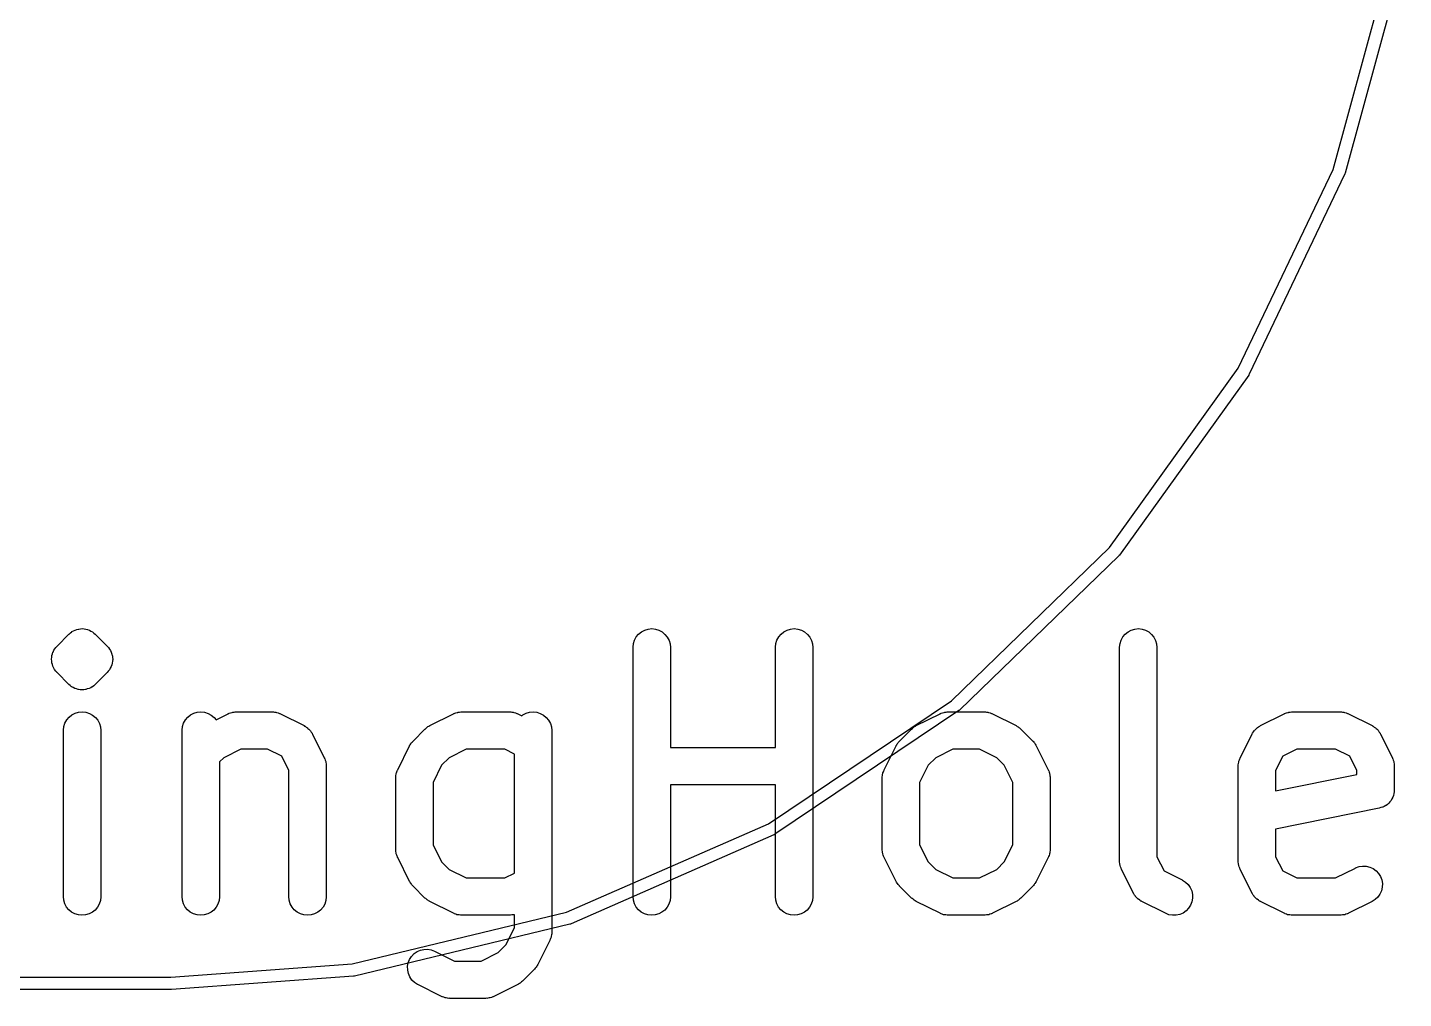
# Model space of a CAD drawing. Extents: x 39.2 to 71.6, y -130.1 to -60.
# Drawn here: x 64.42 to 69.95, y -130.06 to -126.16 of the extents above; entities that cross this region are included whole.
import ezdxf

# ---------------------------------------------------------------- set-up
doc = ezdxf.new("R2010")
doc.units = 0
doc.layers.add('BLACK', color=7, linetype='CONTINUOUS')

msp = doc.modelspace()

# ---------------------------------------------------------------- linework, layer by layer
at = {"layer": 'BLACK', "linetype": 'CONTINUOUS'}
for p, q in [((69.6629, -126.734), (69.8963, -125.881)), ((69.9451, -125.892), (69.7105, -126.749)), ((69.2821, -127.532), (69.6629, -126.734)), ((69.709, -126.754), (69.3263, -127.556)), ((69.7093, -126.753), (69.709, -126.754)), ((69.7096, -126.752), (69.7093, -126.753)), ((69.7105, -126.749), (69.7096, -126.752)), ((68.766, -128.251), (69.2821, -127.532)), ((69.324, -127.56), (68.8053, -128.282)), ((69.3244, -127.559), (69.324, -127.56)), ((69.3249, -127.558), (69.3244, -127.559)), ((69.3263, -127.556), (69.3249, -127.558)), ((68.1308, -128.866), (68.766, -128.251)), ((68.8024, -128.285), (68.164, -128.904)), ((68.8029, -128.284), (68.8024, -128.285)), ((68.8035, -128.284), (68.8029, -128.284)), ((68.8053, -128.282), (68.8035, -128.284)), ((64.5961, -128.594), (64.6016, -128.59)), ((64.6016, -128.59), (64.6017, -128.59)), ((64.6017, -128.59), (64.6018, -128.59)), ((64.6018, -128.59), (64.6019, -128.59)), ((64.6019, -128.59), (64.602, -128.589)), ((64.602, -128.589), (64.6082, -128.586)), ((64.6082, -128.586), (64.6145, -128.583)), ((64.6145, -128.583), (64.6146, -128.583)), ((64.6146, -128.583), (64.6148, -128.583)), ((64.6148, -128.583), (64.6149, -128.583)), ((64.6149, -128.583), (64.615, -128.583)), ((64.615, -128.583), (64.6218, -128.581)), ((64.6218, -128.581), (64.6285, -128.579)), ((64.6285, -128.579), (64.6287, -128.579)), ((64.6287, -128.579), (64.6288, -128.579)), ((64.6288, -128.579), (64.6289, -128.579)), ((64.6289, -128.579), (64.6291, -128.579)), ((64.6291, -128.579), (64.6361, -128.578)), ((64.6361, -128.578), (64.6431, -128.577)), ((64.6431, -128.577), (64.6433, -128.577)), ((64.6433, -128.577), (64.6434, -128.577)), ((64.6434, -128.577), (64.6435, -128.577)), ((64.6435, -128.577), (64.6436, -128.577)), ((64.6436, -128.577), (64.6506, -128.578)), ((64.6506, -128.578), (64.6577, -128.579)), ((64.6577, -128.579), (64.6578, -128.579)), ((64.6578, -128.579), (64.6579, -128.579)), ((64.6579, -128.579), (64.6581, -128.579)), ((64.6581, -128.579), (64.6582, -128.579)), ((64.6582, -128.579), (64.665, -128.581)), ((64.665, -128.581), (64.6717, -128.583)), ((64.6717, -128.583), (64.6718, -128.583)), ((64.6718, -128.583), (64.6719, -128.583)), ((64.6719, -128.583), (64.672, -128.583)), ((64.672, -128.583), (64.6722, -128.583)), ((64.6722, -128.583), (64.6784, -128.587)), ((64.6784, -128.587), (64.6846, -128.59)), ((64.6846, -128.59), (64.6847, -128.59)), ((64.6847, -128.59), (64.6848, -128.59)), ((64.6848, -128.59), (64.6849, -128.59)), ((64.6849, -128.59), (64.685, -128.59)), ((64.685, -128.59), (64.6904, -128.595)), ((66.8761, -128.599), (66.8875, -128.59)), ((66.8875, -128.59), (66.9005, -128.583)), ((66.9005, -128.583), (66.9145, -128.579)), ((66.9145, -128.579), (66.9291, -128.577)), ((66.9291, -128.577), (66.9437, -128.579)), ((66.9437, -128.579), (66.9576, -128.583)), ((66.9576, -128.583), (66.9705, -128.59)), ((66.9705, -128.59), (66.9818, -128.6)), ((67.4475, -128.599), (67.4589, -128.59)), ((67.4589, -128.59), (67.4719, -128.583)), ((67.4719, -128.583), (67.4859, -128.579)), ((67.4859, -128.579), (67.5005, -128.577)), ((67.5005, -128.577), (67.5151, -128.579)), ((67.5151, -128.579), (67.5291, -128.583)), ((67.5291, -128.583), (67.5419, -128.59)), ((67.5419, -128.59), (67.5532, -128.6)), ((68.8285, -128.599), (68.8399, -128.59)), ((68.8399, -128.59), (68.8529, -128.583)), ((68.8529, -128.583), (68.8669, -128.579)), ((68.8669, -128.579), (68.8815, -128.577)), ((68.8815, -128.577), (68.896, -128.579)), ((68.896, -128.579), (68.91, -128.583)), ((68.91, -128.583), (68.9229, -128.59)), ((68.9229, -128.59), (68.9342, -128.6)), ((64.5422, -128.647), (64.5898, -128.599)), ((64.5898, -128.599), (64.5902, -128.599)), ((64.5902, -128.599), (64.5902, -128.599)), ((64.5902, -128.599), (64.5902, -128.599)), ((64.5902, -128.599), (64.5904, -128.599)), ((64.5904, -128.599), (64.5904, -128.599)), ((64.5904, -128.599), (64.5904, -128.599)), ((64.5904, -128.599), (64.5906, -128.599)), ((64.5906, -128.599), (64.5961, -128.594)), ((64.6904, -128.595), (64.6959, -128.599)), ((64.6959, -128.599), (64.7435, -128.647)), ((66.8536, -128.651), (66.8552, -128.637)), ((66.8552, -128.637), (66.8596, -128.623)), ((66.8596, -128.623), (66.8667, -128.61)), ((66.8667, -128.61), (66.8761, -128.599)), ((66.9818, -128.6), (66.991, -128.611)), ((66.991, -128.611), (66.9979, -128.624)), ((66.9979, -128.624), (67.0021, -128.638)), ((67.0021, -128.638), (67.0036, -128.652)), ((67.425, -128.651), (67.4266, -128.637)), ((67.4266, -128.637), (67.4311, -128.623)), ((67.4311, -128.623), (67.4381, -128.61)), ((67.4381, -128.61), (67.4475, -128.599)), ((67.5532, -128.6), (67.5625, -128.611)), ((67.5625, -128.611), (67.5693, -128.624)), ((67.5693, -128.624), (67.5736, -128.638)), ((67.5736, -128.638), (67.575, -128.652)), ((68.806, -128.651), (68.8076, -128.637)), ((68.8076, -128.637), (68.812, -128.623)), ((68.812, -128.623), (68.8191, -128.61)), ((68.8191, -128.61), (68.8285, -128.599)), ((68.9342, -128.6), (68.9434, -128.611)), ((68.9434, -128.611), (68.9503, -128.624)), ((68.9503, -128.624), (68.9545, -128.638)), ((68.9545, -128.638), (68.956, -128.652)), ((64.5202, -128.699), (64.521, -128.692)), ((64.5202, -128.7), (64.5203, -128.699)), ((64.5203, -128.699), (64.5202, -128.699)), ((64.5209, -128.707), (64.5202, -128.7)), ((64.521, -128.692), (64.5217, -128.685)), ((64.5217, -128.685), (64.5218, -128.685)), ((64.5218, -128.685), (64.5239, -128.678)), ((64.5218, -128.685), (64.5218, -128.685)), ((64.5239, -128.678), (64.526, -128.671)), ((64.526, -128.671), (64.5261, -128.671)), ((64.5261, -128.671), (64.5262, -128.671)), ((64.5262, -128.671), (64.5296, -128.664)), ((64.5296, -128.664), (64.5329, -128.658)), ((64.5329, -128.658), (64.5331, -128.658)), ((64.5331, -128.658), (64.5332, -128.658)), ((64.5332, -128.658), (64.5378, -128.652)), ((64.5378, -128.652), (64.5422, -128.647)), ((64.7435, -128.647), (64.7439, -128.647)), ((64.7439, -128.647), (64.7439, -128.647)), ((64.7439, -128.647), (64.7439, -128.647)), ((64.7439, -128.647), (64.7442, -128.648)), ((64.7442, -128.648), (64.7487, -128.653)), ((64.7487, -128.653), (64.7531, -128.659)), ((64.7531, -128.659), (64.7532, -128.659)), ((64.7532, -128.659), (64.7534, -128.659)), ((64.7534, -128.659), (64.7567, -128.665)), ((64.7567, -128.665), (64.7599, -128.672)), ((64.7599, -128.672), (64.76, -128.672)), ((64.76, -128.672), (64.7601, -128.672)), ((64.7601, -128.672), (64.7621, -128.679)), ((64.7621, -128.679), (64.7641, -128.686)), ((64.7641, -128.686), (64.7641, -128.686)), ((64.7641, -128.686), (64.7642, -128.686)), ((64.7642, -128.686), (64.7648, -128.693)), ((64.7655, -128.701), (64.7647, -128.708)), ((64.7648, -128.693), (64.7655, -128.7)), ((64.7655, -128.7), (64.7654, -128.701)), ((64.7654, -128.701), (64.7655, -128.701)), ((66.8536, -128.652), (66.8536, -128.651)), ((66.8536, -129.652), (66.8536, -128.652)), ((67.0036, -128.652), (67.0036, -129.054)), ((67.425, -128.652), (67.425, -128.651)), ((67.425, -129.054), (67.425, -128.652)), ((67.575, -128.652), (67.575, -129.652)), ((68.806, -128.652), (68.806, -128.651)), ((68.806, -129.51), (68.806, -128.652)), ((68.956, -128.652), (68.956, -129.492)), ((64.5215, -128.714), (64.5209, -128.707)), ((64.5216, -128.714), (64.5215, -128.714)), ((64.5236, -128.721), (64.5216, -128.714)), ((64.5216, -128.714), (64.5216, -128.714)), ((64.5256, -128.728), (64.5236, -128.721)), ((64.5257, -128.728), (64.5256, -128.728)), ((64.5258, -128.728), (64.5257, -128.728)), ((64.5291, -128.735), (64.5258, -128.728)), ((64.5323, -128.741), (64.5291, -128.735)), ((64.5325, -128.741), (64.5323, -128.741)), ((64.5326, -128.741), (64.5325, -128.741)), ((64.5371, -128.747), (64.5326, -128.741)), ((64.5415, -128.752), (64.5371, -128.747)), ((64.5418, -128.753), (64.5415, -128.752)), ((64.5419, -128.753), (64.5418, -128.753)), ((64.5418, -128.753), (64.5418, -128.753)), ((64.5422, -128.753), (64.5419, -128.753)), ((64.5898, -128.801), (64.5422, -128.753)), ((64.7435, -128.753), (64.6959, -128.801)), ((64.748, -128.748), (64.7435, -128.753)), ((64.7525, -128.742), (64.748, -128.748)), ((64.7526, -128.742), (64.7525, -128.742)), ((64.7528, -128.742), (64.7526, -128.742)), ((64.7561, -128.736), (64.7528, -128.742)), ((64.7595, -128.729), (64.7561, -128.736)), ((64.7596, -128.729), (64.7595, -128.729)), ((64.7597, -128.729), (64.7596, -128.729)), ((64.7618, -128.722), (64.7597, -128.729)), ((64.7639, -128.715), (64.7618, -128.722)), ((64.764, -128.715), (64.7639, -128.715)), ((64.7639, -128.715), (64.7639, -128.715)), ((64.7647, -128.708), (64.764, -128.715)), ((64.5953, -128.805), (64.5898, -128.801)), ((64.6007, -128.81), (64.5953, -128.805)), ((64.6008, -128.81), (64.6007, -128.81)), ((64.6009, -128.81), (64.6008, -128.81)), ((64.601, -128.81), (64.6009, -128.81)), ((64.6011, -128.81), (64.601, -128.81)), ((64.6073, -128.813), (64.6011, -128.81)), ((64.6837, -128.811), (64.6774, -128.814)), ((64.6838, -128.81), (64.6837, -128.811)), ((64.6839, -128.81), (64.6838, -128.81)), ((64.684, -128.81), (64.6839, -128.81)), ((64.6841, -128.81), (64.684, -128.81)), ((64.6896, -128.806), (64.6841, -128.81)), ((64.6951, -128.801), (64.6896, -128.806)), ((64.6953, -128.801), (64.6951, -128.801)), ((64.6955, -128.801), (64.6953, -128.801)), ((64.6953, -128.801), (64.6953, -128.801)), ((64.6953, -128.801), (64.6953, -128.801)), ((64.6959, -128.801), (64.6955, -128.801)), ((64.6955, -128.801), (64.6955, -128.801)), ((64.6955, -128.801), (64.6955, -128.801)), ((64.6136, -128.817), (64.6073, -128.813)), ((64.6137, -128.817), (64.6136, -128.817)), ((64.6138, -128.817), (64.6137, -128.817)), ((64.6139, -128.817), (64.6138, -128.817)), ((64.614, -128.817), (64.6139, -128.817)), ((64.6207, -128.819), (64.614, -128.817)), ((64.6275, -128.821), (64.6207, -128.819)), ((64.6277, -128.821), (64.6275, -128.821)), ((64.6278, -128.821), (64.6277, -128.821)), ((64.6279, -128.821), (64.6278, -128.821)), ((64.628, -128.821), (64.6279, -128.821)), ((64.6351, -128.822), (64.628, -128.821)), ((64.6421, -128.823), (64.6351, -128.822)), ((64.6422, -128.823), (64.6421, -128.823)), ((64.6423, -128.823), (64.6422, -128.823)), ((64.6425, -128.823), (64.6423, -128.823)), ((64.6426, -128.823), (64.6425, -128.823)), ((64.6496, -128.822), (64.6426, -128.823)), ((64.6567, -128.821), (64.6496, -128.822)), ((64.6568, -128.821), (64.6567, -128.821)), ((64.6569, -128.821), (64.6568, -128.821)), ((64.657, -128.821), (64.6569, -128.821)), ((64.6572, -128.821), (64.657, -128.821)), ((64.6638, -128.819), (64.6572, -128.821)), ((64.6707, -128.817), (64.6638, -128.819)), ((64.6708, -128.817), (64.6707, -128.817)), ((64.671, -128.817), (64.6708, -128.817)), ((64.6711, -128.817), (64.671, -128.817)), ((64.6712, -128.817), (64.6711, -128.817)), ((64.6774, -128.814), (64.6712, -128.817)), ((67.3967, -129.36), (68.1308, -128.866)), ((64.6018, -128.923), (64.6148, -128.916)), ((64.6148, -128.916), (64.6288, -128.912)), ((64.6288, -128.912), (64.6434, -128.911)), ((64.6434, -128.911), (64.6579, -128.912)), ((64.6579, -128.912), (64.6719, -128.917)), ((64.6719, -128.917), (64.6848, -128.924)), ((65.078, -128.923), (65.091, -128.916)), ((65.091, -128.916), (65.105, -128.912)), ((65.105, -128.912), (65.1196, -128.911)), ((65.1196, -128.911), (65.1341, -128.912)), ((65.1341, -128.912), (65.1481, -128.917)), ((65.1481, -128.917), (65.161, -128.924)), ((65.1803, -128.943), (65.2284, -128.919)), ((65.2284, -128.919), (65.2293, -128.918)), ((65.2293, -128.918), (65.2314, -128.917)), ((65.2314, -128.917), (65.2333, -128.916)), ((65.2333, -128.916), (65.2382, -128.915)), ((65.2382, -128.915), (65.243, -128.913)), ((65.243, -128.913), (65.2452, -128.913)), ((65.2452, -128.913), (65.2473, -128.912)), ((65.2473, -128.912), (65.2524, -128.912)), ((65.2524, -128.912), (65.2575, -128.911)), ((65.2575, -128.911), (65.2597, -128.911)), ((65.2597, -128.911), (65.2619, -128.911)), ((65.2619, -128.911), (65.4048, -128.911)), ((65.4048, -128.911), (65.4058, -128.911)), ((65.4058, -128.911), (65.408, -128.911)), ((65.408, -128.911), (65.4102, -128.911)), ((65.4102, -128.911), (65.4153, -128.912)), ((65.4153, -128.912), (65.4204, -128.912)), ((65.4204, -128.912), (65.4225, -128.913)), ((65.4225, -128.913), (65.4246, -128.913)), ((65.4246, -128.913), (65.4294, -128.915)), ((65.4294, -128.915), (65.4343, -128.917)), ((65.4343, -128.917), (65.4362, -128.918)), ((65.4362, -128.918), (65.4383, -128.919)), ((65.4383, -128.919), (65.5335, -128.966)), ((66.0379, -128.966), (66.1331, -128.919)), ((66.1331, -128.919), (66.1341, -128.918)), ((66.1341, -128.918), (66.1361, -128.917)), ((66.1361, -128.917), (66.1381, -128.916)), ((66.1381, -128.916), (66.143, -128.915)), ((66.143, -128.915), (66.1478, -128.913)), ((66.1478, -128.913), (66.15, -128.913)), ((66.15, -128.913), (66.1521, -128.912)), ((66.1521, -128.912), (66.1572, -128.912)), ((66.1572, -128.912), (66.1623, -128.911)), ((66.1623, -128.911), (66.1645, -128.911)), ((66.1645, -128.911), (66.1667, -128.911)), ((66.1667, -128.911), (66.3571, -128.911)), ((66.3571, -128.911), (66.3582, -128.911)), ((66.3582, -128.911), (66.3604, -128.911)), ((66.3604, -128.911), (66.3626, -128.911)), ((66.3626, -128.911), (66.3676, -128.912)), ((66.3676, -128.912), (66.3727, -128.912)), ((66.3727, -128.912), (66.3748, -128.913)), ((66.3748, -128.913), (66.377, -128.913)), ((66.377, -128.913), (66.3818, -128.915)), ((66.3818, -128.915), (66.3867, -128.917)), ((66.3867, -128.917), (66.3886, -128.918)), ((66.3886, -128.918), (66.3907, -128.919)), ((66.3907, -128.919), (66.4067, -128.927)), ((66.4113, -128.923), (66.4243, -128.916)), ((66.4243, -128.916), (66.4383, -128.912)), ((66.4383, -128.912), (66.4529, -128.911)), ((66.4529, -128.911), (66.4675, -128.912)), ((66.4675, -128.912), (66.4814, -128.917)), ((66.4814, -128.917), (66.4943, -128.924)), ((68.1605, -128.906), (67.4227, -129.402)), ((67.9903, -128.966), (68.0855, -128.919)), ((68.0855, -128.919), (68.0864, -128.918)), ((68.0864, -128.918), (68.0885, -128.917)), ((68.0885, -128.917), (68.0905, -128.916)), ((68.0905, -128.916), (68.0954, -128.915)), ((68.0954, -128.915), (68.1002, -128.913)), ((68.1002, -128.913), (68.1024, -128.913)), ((68.1024, -128.913), (68.1045, -128.912)), ((68.1045, -128.912), (68.1096, -128.912)), ((68.1096, -128.912), (68.1146, -128.911)), ((68.1146, -128.911), (68.1169, -128.911)), ((68.1169, -128.911), (68.119, -128.911)), ((68.119, -128.911), (68.2619, -128.911)), ((68.1612, -128.906), (68.1605, -128.906)), ((68.1618, -128.906), (68.1612, -128.906)), ((68.164, -128.904), (68.1618, -128.906)), ((68.2619, -128.911), (68.263, -128.911)), ((68.263, -128.911), (68.2651, -128.911)), ((68.2651, -128.911), (68.2674, -128.911)), ((68.2674, -128.911), (68.2724, -128.912)), ((68.2724, -128.912), (68.2775, -128.912)), ((68.2775, -128.912), (68.2796, -128.913)), ((68.2796, -128.913), (68.2818, -128.913)), ((68.2818, -128.913), (68.2866, -128.915)), ((68.2866, -128.915), (68.2914, -128.917)), ((68.2914, -128.917), (68.2934, -128.918)), ((68.2934, -128.918), (68.2954, -128.919)), ((68.2954, -128.919), (68.3907, -128.966)), ((69.3712, -128.966), (69.4665, -128.919)), ((69.4665, -128.919), (69.4674, -128.918)), ((69.4674, -128.918), (69.4695, -128.917)), ((69.4695, -128.917), (69.4714, -128.916)), ((69.4714, -128.916), (69.4763, -128.915)), ((69.4763, -128.915), (69.4811, -128.913)), ((69.4811, -128.913), (69.4833, -128.913)), ((69.4833, -128.913), (69.4854, -128.912)), ((69.4854, -128.912), (69.4905, -128.912)), ((69.4905, -128.912), (69.4956, -128.911)), ((69.4956, -128.911), (69.4978, -128.911)), ((69.4978, -128.911), (69.5, -128.911)), ((69.5, -128.911), (69.6905, -128.911)), ((69.6905, -128.911), (69.6915, -128.911)), ((69.6915, -128.911), (69.6937, -128.911)), ((69.6937, -128.911), (69.6959, -128.911)), ((69.6959, -128.911), (69.701, -128.912)), ((69.701, -128.912), (69.7061, -128.912)), ((69.7061, -128.912), (69.7082, -128.913)), ((69.7082, -128.913), (69.7103, -128.913)), ((69.7103, -128.913), (69.7151, -128.915)), ((69.7151, -128.915), (69.72, -128.917)), ((69.72, -128.917), (69.722, -128.918)), ((69.722, -128.918), (69.724, -128.919)), ((69.724, -128.919), (69.8193, -128.966)), ((64.5679, -128.985), (64.5695, -128.97)), ((64.5695, -128.97), (64.5739, -128.956)), ((64.5739, -128.956), (64.581, -128.943)), ((64.581, -128.943), (64.5904, -128.932)), ((64.5904, -128.932), (64.6018, -128.923)), ((64.6848, -128.924), (64.6961, -128.933)), ((64.6961, -128.933), (64.7053, -128.944)), ((64.7053, -128.944), (64.7122, -128.957)), ((64.7122, -128.957), (64.7164, -128.971)), ((64.7164, -128.971), (64.7179, -128.986)), ((65.0441, -128.985), (65.0457, -128.97)), ((65.0457, -128.97), (65.0501, -128.956)), ((65.0501, -128.956), (65.0572, -128.943)), ((65.0572, -128.943), (65.0666, -128.932)), ((65.0666, -128.932), (65.078, -128.923)), ((65.161, -128.924), (65.1723, -128.933)), ((65.1723, -128.933), (65.1803, -128.943)), ((65.5335, -128.966), (65.5345, -128.967)), ((65.5345, -128.967), (65.5358, -128.968)), ((65.5358, -128.968), (65.5373, -128.968)), ((65.5373, -128.968), (65.542, -128.972)), ((65.542, -128.972), (65.5468, -128.975)), ((65.5468, -128.975), (65.5479, -128.976)), ((65.5479, -128.976), (65.5492, -128.977)), ((65.5492, -128.977), (65.5532, -128.981)), ((66.0191, -128.98), (66.0224, -128.977)), ((66.0224, -128.977), (66.0255, -128.974)), ((66.0255, -128.974), (66.0281, -128.972)), ((66.0281, -128.972), (66.0306, -128.97)), ((66.0306, -128.97), (66.0343, -128.968)), ((66.0343, -128.968), (66.0379, -128.966)), ((66.4067, -128.927), (66.4113, -128.923)), ((66.4943, -128.924), (66.5056, -128.933)), ((66.5056, -128.933), (66.5148, -128.944)), ((66.5148, -128.944), (66.5217, -128.957)), ((66.5217, -128.957), (66.526, -128.971)), ((66.526, -128.971), (66.5274, -128.986)), ((67.9715, -128.98), (67.9748, -128.977)), ((67.9748, -128.977), (67.9779, -128.974)), ((67.9779, -128.974), (67.9805, -128.972)), ((67.9805, -128.972), (67.983, -128.97)), ((67.983, -128.97), (67.9867, -128.968)), ((67.9867, -128.968), (67.9903, -128.966)), ((68.3907, -128.966), (68.3916, -128.967)), ((68.3916, -128.967), (68.3952, -128.969)), ((68.3952, -128.969), (68.3989, -128.971)), ((68.3989, -128.971), (68.4013, -128.973)), ((68.4013, -128.973), (68.4039, -128.975)), ((68.4039, -128.975), (68.4069, -128.978)), ((69.3523, -128.98), (69.3563, -128.976)), ((69.3563, -128.976), (69.3576, -128.975)), ((69.3576, -128.975), (69.3588, -128.974)), ((69.3588, -128.974), (69.3637, -128.971)), ((69.3637, -128.971), (69.3684, -128.968)), ((69.3684, -128.968), (69.3699, -128.967)), ((69.3699, -128.967), (69.3712, -128.966)), ((69.8193, -128.966), (69.8202, -128.967)), ((69.8202, -128.967), (69.8216, -128.968)), ((69.8216, -128.968), (69.823, -128.968)), ((69.823, -128.968), (69.8277, -128.972)), ((69.8277, -128.972), (69.8325, -128.975)), ((69.8325, -128.975), (69.8336, -128.976)), ((69.8336, -128.976), (69.835, -128.977)), ((69.835, -128.977), (69.8389, -128.981)), ((64.5679, -128.986), (64.5679, -128.985)), ((64.5679, -129.652), (64.5679, -128.986)), ((64.7179, -128.986), (64.7179, -129.652)), ((65.044, -128.986), (65.0441, -128.985)), ((65.044, -129.652), (65.044, -128.986)), ((65.5532, -128.981), (65.5573, -128.985)), ((65.5573, -128.985), (65.5582, -128.986)), ((65.5582, -128.986), (65.5593, -128.987)), ((65.5593, -128.987), (65.5623, -128.992)), ((65.5623, -128.992), (65.5656, -128.997)), ((65.5656, -128.997), (65.5662, -128.998)), ((65.5662, -128.998), (65.5671, -129)), ((65.5671, -129), (65.6147, -129.095)), ((65.9652, -129.034), (65.9681, -129.031)), ((65.9681, -129.031), (65.9708, -129.028)), ((65.9708, -129.028), (66.0184, -128.98)), ((66.0184, -128.98), (66.0191, -128.98)), ((66.5274, -128.986), (66.5274, -129.795)), ((67.9175, -129.034), (67.9205, -129.031)), ((67.9205, -129.031), (67.9232, -129.028)), ((67.9232, -129.028), (67.9708, -128.98)), ((67.9708, -128.98), (67.9715, -128.98)), ((68.4069, -128.978), (68.4102, -128.98)), ((68.4102, -128.98), (68.4578, -129.028)), ((68.4578, -129.028), (68.4585, -129.029)), ((68.4585, -129.029), (68.4612, -129.032)), ((68.4612, -129.032), (68.4641, -129.035)), ((69.2901, -129.095), (69.3377, -129)), ((69.3377, -129), (69.3382, -128.999)), ((69.3382, -128.999), (69.339, -128.997)), ((69.339, -128.997), (69.3397, -128.996)), ((69.3397, -128.996), (69.343, -128.991)), ((69.343, -128.991), (69.3461, -128.987)), ((69.3461, -128.987), (69.3472, -128.985)), ((69.3472, -128.985), (69.3482, -128.984)), ((69.3482, -128.984), (69.3523, -128.98)), ((69.8389, -128.981), (69.843, -128.985)), ((69.843, -128.985), (69.8439, -128.986)), ((69.8439, -128.986), (69.845, -128.987)), ((69.845, -128.987), (69.848, -128.992)), ((69.848, -128.992), (69.8513, -128.997)), ((69.8513, -128.997), (69.8519, -128.998)), ((69.8519, -128.998), (69.8528, -129)), ((69.8528, -129), (69.9004, -129.095)), ((65.2796, -129.061), (65.2111, -129.095)), ((65.3871, -129.061), (65.2796, -129.061)), ((65.4441, -129.089), (65.3871, -129.061)), ((65.9091, -129.143), (65.9567, -129.047)), ((65.9567, -129.047), (65.9572, -129.046)), ((65.9572, -129.046), (65.9595, -129.043)), ((65.9595, -129.043), (65.9615, -129.039)), ((65.9615, -129.039), (65.9635, -129.037)), ((65.9635, -129.037), (65.9652, -129.034)), ((66.1844, -129.061), (66.1159, -129.095)), ((66.3394, -129.061), (66.1844, -129.061)), ((66.3774, -129.08), (66.3394, -129.061)), ((66.3774, -129.558), (66.3774, -129.08)), ((67.0036, -129.054), (67.425, -129.054)), ((67.8615, -129.143), (67.9091, -129.047)), ((67.9091, -129.047), (67.9096, -129.046)), ((67.9096, -129.046), (67.9119, -129.043)), ((67.9119, -129.043), (67.9139, -129.039)), ((67.9139, -129.039), (67.9158, -129.037)), ((67.9158, -129.037), (67.9175, -129.034)), ((68.1368, -129.061), (68.0682, -129.095)), ((68.2442, -129.061), (68.1368, -129.061)), ((68.3127, -129.095), (68.2442, -129.061)), ((68.4641, -129.035), (68.4657, -129.038)), ((68.4657, -129.038), (68.4677, -129.04)), ((68.4677, -129.04), (68.4696, -129.044)), ((68.4696, -129.044), (68.4718, -129.047)), ((68.4718, -129.047), (68.5195, -129.143)), ((69.5177, -129.061), (69.4607, -129.089)), ((69.6728, -129.061), (69.5177, -129.061)), ((69.7298, -129.089), (69.6728, -129.061)), ((65.2111, -129.095), (65.194, -129.112)), ((65.194, -129.112), (65.194, -129.652)), ((65.4726, -129.146), (65.4441, -129.089)), ((65.6147, -129.095), (65.6152, -129.096)), ((65.6152, -129.096), (65.6159, -129.098)), ((65.6159, -129.098), (65.617, -129.1)), ((65.617, -129.1), (65.6184, -129.105)), ((65.6184, -129.105), (65.6202, -129.11)), ((65.6202, -129.11), (65.6206, -129.112)), ((65.6206, -129.112), (65.6212, -129.114)), ((65.6212, -129.114), (65.6217, -129.119)), ((65.6217, -129.119), (65.6225, -129.124)), ((65.6225, -129.124), (65.6224, -129.126)), ((65.6224, -129.126), (65.6226, -129.129)), ((65.6226, -129.129), (65.6226, -129.652)), ((65.9083, -129.145), (65.9091, -129.143)), ((66.0854, -129.125), (66.0512, -129.194)), ((66.1159, -129.095), (66.0854, -129.125)), ((67.8607, -129.145), (67.8615, -129.143)), ((68.0378, -129.125), (68.0036, -129.194)), ((68.0682, -129.095), (68.0378, -129.125)), ((68.3431, -129.125), (68.3127, -129.095)), ((68.3774, -129.194), (68.3431, -129.125)), ((68.5195, -129.143), (68.5199, -129.144)), ((69.2821, -129.128), (69.2824, -129.125)), ((69.2821, -129.129), (69.2821, -129.128)), ((69.2821, -129.51), (69.2821, -129.129)), ((69.2823, -129.123), (69.2832, -129.118)), ((69.2824, -129.125), (69.2823, -129.123)), ((69.2832, -129.118), (69.2838, -129.113)), ((69.2838, -129.113), (69.2844, -129.111)), ((69.2844, -129.111), (69.2848, -129.109)), ((69.2848, -129.109), (69.2867, -129.104)), ((69.2867, -129.104), (69.2882, -129.099)), ((69.2882, -129.099), (69.2893, -129.097)), ((69.2893, -129.097), (69.2901, -129.095)), ((69.4607, -129.089), (69.4321, -129.146)), ((69.7583, -129.146), (69.7298, -129.089)), ((69.9004, -129.095), (69.9009, -129.096)), ((69.9009, -129.096), (69.9016, -129.098)), ((69.9016, -129.098), (69.9027, -129.1)), ((69.9027, -129.1), (69.9042, -129.105)), ((69.9042, -129.105), (69.9059, -129.11)), ((69.9059, -129.11), (69.9063, -129.112)), ((69.9063, -129.112), (69.9069, -129.114)), ((69.9069, -129.114), (69.9074, -129.119)), ((69.9074, -129.119), (69.9082, -129.124)), ((69.9082, -129.124), (69.9081, -129.126)), ((69.9081, -129.126), (69.9083, -129.129)), ((69.9083, -129.129), (69.9083, -129.224)), ((65.4726, -129.652), (65.4726, -129.146)), ((65.9012, -129.175), (65.9014, -129.173)), ((65.9012, -129.176), (65.9012, -129.175)), ((65.9012, -129.462), (65.9012, -129.176)), ((65.9014, -129.171), (65.9023, -129.166)), ((65.9014, -129.173), (65.9014, -129.171)), ((65.9023, -129.166), (65.9028, -129.161)), ((65.9028, -129.161), (65.9035, -129.158)), ((65.9035, -129.158), (65.9039, -129.156)), ((65.9039, -129.156), (65.9057, -129.152)), ((65.9057, -129.152), (65.9073, -129.147)), ((65.9073, -129.147), (65.9083, -129.145)), ((66.0512, -129.194), (66.0512, -129.444)), ((67.8536, -129.175), (67.8538, -129.173)), ((67.8536, -129.176), (67.8536, -129.175)), ((67.8536, -129.462), (67.8536, -129.176)), ((67.8538, -129.171), (67.8546, -129.166)), ((67.8538, -129.173), (67.8538, -129.171)), ((67.8546, -129.166), (67.8552, -129.161)), ((67.8552, -129.161), (67.8559, -129.158)), ((67.8559, -129.158), (67.8563, -129.156)), ((67.8563, -129.156), (67.8581, -129.152)), ((67.8581, -129.152), (67.8596, -129.147)), ((67.8596, -129.147), (67.8607, -129.145)), ((68.0036, -129.194), (68.0036, -129.444)), ((68.3774, -129.444), (68.3774, -129.194)), ((68.5199, -129.144), (68.5207, -129.146)), ((68.5207, -129.146), (68.5217, -129.148)), ((68.5217, -129.148), (68.5232, -129.153)), ((68.5232, -129.153), (68.525, -129.157)), ((68.525, -129.157), (68.5253, -129.16)), ((68.5253, -129.16), (68.526, -129.162)), ((68.526, -129.162), (68.5265, -129.167)), ((68.5265, -129.167), (68.5273, -129.172)), ((68.5273, -129.172), (68.5272, -129.174)), ((68.5272, -129.174), (68.5274, -129.176)), ((68.5274, -129.176), (68.5274, -129.462)), ((69.4321, -129.146), (69.4321, -129.228)), ((69.4321, -129.228), (69.7583, -129.162)), ((69.7583, -129.162), (69.7583, -129.146)), ((67.425, -129.204), (67.0036, -129.204)), ((67.0036, -129.204), (67.0036, -129.652)), ((67.425, -129.652), (67.425, -129.204)), ((69.9023, -129.253), (69.8989, -129.26)), ((69.9024, -129.253), (69.9023, -129.253)), ((69.9025, -129.253), (69.9024, -129.253)), ((69.9046, -129.246), (69.9025, -129.253)), ((69.9067, -129.239), (69.9046, -129.246)), ((69.9068, -129.239), (69.9067, -129.239)), ((69.9067, -129.239), (69.9067, -129.239)), ((69.9075, -129.232), (69.9068, -129.239)), ((69.9083, -129.225), (69.9075, -129.232)), ((69.9083, -129.224), (69.9083, -129.224)), ((69.9083, -129.224), (69.9083, -129.224)), ((69.9083, -129.224), (69.9083, -129.224)), ((69.9083, -129.224), (69.9083, -129.225)), ((69.848, -129.297), (69.4321, -129.381)), ((69.8547, -129.295), (69.848, -129.297)), ((69.8614, -129.293), (69.8547, -129.295)), ((69.8617, -129.293), (69.8614, -129.293)), ((69.862, -129.293), (69.8617, -129.293)), ((69.8682, -129.29), (69.862, -129.293)), ((69.8744, -129.287), (69.8682, -129.29)), ((69.8747, -129.286), (69.8744, -129.287)), ((69.875, -129.286), (69.8747, -129.286)), ((69.8804, -129.282), (69.875, -129.286)), ((69.8858, -129.277), (69.8804, -129.282)), ((69.886, -129.277), (69.8858, -129.277)), ((69.8863, -129.277), (69.886, -129.277)), ((69.8907, -129.272), (69.8863, -129.277)), ((69.8952, -129.266), (69.8907, -129.272)), ((69.8954, -129.266), (69.8952, -129.266)), ((69.8956, -129.266), (69.8954, -129.266)), ((69.8989, -129.26), (69.8956, -129.266)), ((66.5868, -129.715), (67.3967, -129.36)), ((67.4188, -129.404), (66.6048, -129.762)), ((67.4195, -129.404), (67.4188, -129.404)), ((67.4202, -129.404), (67.4195, -129.404)), ((67.4227, -129.402), (67.4202, -129.404)), ((67.4227, -129.402), (67.4227, -129.402)), ((67.4227, -129.402), (67.4227, -129.402)), ((69.4321, -129.381), (69.4321, -129.492)), ((65.9014, -129.464), (65.9012, -129.462)), ((65.9013, -129.466), (65.9014, -129.464)), ((65.9021, -129.471), (65.9013, -129.466)), ((65.9026, -129.476), (65.9021, -129.471)), ((66.0512, -129.444), (66.0854, -129.513)), ((67.8538, -129.464), (67.8536, -129.462)), ((67.8537, -129.466), (67.8538, -129.464)), ((67.8545, -129.471), (67.8537, -129.466)), ((67.855, -129.476), (67.8545, -129.471)), ((68.0036, -129.444), (68.0378, -129.513)), ((68.3431, -129.513), (68.3774, -129.444)), ((68.5263, -129.472), (68.5257, -129.477)), ((68.5272, -129.467), (68.5263, -129.472)), ((68.5274, -129.463), (68.5271, -129.465)), ((68.5271, -129.465), (68.5272, -129.467)), ((68.5274, -129.462), (68.5274, -129.463)), ((65.9033, -129.479), (65.9026, -129.476)), ((65.9036, -129.481), (65.9033, -129.479)), ((65.9054, -129.486), (65.9036, -129.481)), ((65.9068, -129.49), (65.9054, -129.486)), ((65.9079, -129.492), (65.9068, -129.49)), ((65.9086, -129.495), (65.9079, -129.492)), ((65.9091, -129.495), (65.9086, -129.495)), ((65.9567, -129.591), (65.9091, -129.495)), ((66.0854, -129.513), (66.1159, -129.543)), ((67.8556, -129.479), (67.855, -129.476)), ((67.856, -129.481), (67.8556, -129.479)), ((67.8577, -129.486), (67.856, -129.481)), ((67.8592, -129.49), (67.8577, -129.486)), ((67.8603, -129.492), (67.8592, -129.49)), ((67.861, -129.495), (67.8603, -129.492)), ((67.8615, -129.495), (67.861, -129.495)), ((67.9091, -129.591), (67.8615, -129.495)), ((68.0378, -129.513), (68.0682, -129.543)), ((68.3127, -129.543), (68.3431, -129.513)), ((68.5195, -129.495), (68.4718, -129.591)), ((68.5203, -129.493), (68.5195, -129.495)), ((68.5213, -129.491), (68.5203, -129.493)), ((68.5229, -129.487), (68.5213, -129.491)), ((68.5247, -129.482), (68.5229, -129.487)), ((68.5251, -129.48), (68.5247, -129.482)), ((68.5257, -129.477), (68.5251, -129.48)), ((68.8062, -129.512), (68.806, -129.51)), ((68.8061, -129.514), (68.8062, -129.512)), ((68.8069, -129.519), (68.8061, -129.514)), ((68.8074, -129.524), (68.8069, -129.519)), ((68.808, -129.526), (68.8074, -129.524)), ((68.8084, -129.528), (68.808, -129.526)), ((68.8101, -129.533), (68.8084, -129.528)), ((68.956, -129.492), (68.9845, -129.549)), ((69.2824, -129.512), (69.2821, -129.51)), ((69.2823, -129.514), (69.2824, -129.512)), ((69.2831, -129.519), (69.2823, -129.514)), ((69.2836, -129.524), (69.2831, -129.519)), ((69.2842, -129.526), (69.2836, -129.524)), ((69.2846, -129.528), (69.2842, -129.526)), ((69.2863, -129.533), (69.2846, -129.528)), ((69.4321, -129.492), (69.4607, -129.549)), ((66.1159, -129.543), (66.1844, -129.577)), ((66.1844, -129.577), (66.3394, -129.577)), ((66.3394, -129.577), (66.3774, -129.558)), ((68.0682, -129.543), (68.1368, -129.577)), ((68.1368, -129.577), (68.2442, -129.577)), ((68.2442, -129.577), (68.3127, -129.543)), ((68.8116, -129.538), (68.8101, -129.533)), ((68.8126, -129.54), (68.8116, -129.538)), ((68.8134, -129.542), (68.8126, -129.54)), ((68.8139, -129.543), (68.8134, -129.542)), ((68.8615, -129.638), (68.8139, -129.543)), ((68.9845, -129.549), (69.0573, -129.585)), ((69.2878, -129.538), (69.2863, -129.533)), ((69.2888, -129.54), (69.2878, -129.538)), ((69.2896, -129.542), (69.2888, -129.54)), ((69.2901, -129.543), (69.2896, -129.542)), ((69.3377, -129.638), (69.2901, -129.543)), ((69.4607, -129.549), (69.5177, -129.577)), ((69.5177, -129.577), (69.6728, -129.577)), ((69.6728, -129.577), (69.7522, -129.538)), ((69.7522, -129.538), (69.7531, -129.537)), ((69.7531, -129.537), (69.7669, -129.532)), ((69.7669, -129.532), (69.7813, -129.53)), ((69.7813, -129.53), (69.7959, -129.53)), ((69.7959, -129.53), (69.8102, -129.534)), ((69.8102, -129.534), (69.8235, -129.54)), ((69.8235, -129.54), (69.8353, -129.549)), ((69.8353, -129.549), (69.8453, -129.559)), ((69.8453, -129.559), (69.853, -129.572)), ((69.853, -129.572), (69.8582, -129.585)), ((65.959, -129.594), (65.9567, -129.591)), ((65.9609, -129.598), (65.959, -129.594)), ((65.9629, -129.6), (65.9609, -129.598)), ((65.9645, -129.603), (65.9629, -129.6)), ((65.9674, -129.606), (65.9645, -129.603)), ((65.97, -129.609), (65.9674, -129.606)), ((65.9708, -129.61), (65.97, -129.609)), ((66.0184, -129.658), (65.9708, -129.61)), ((67.9114, -129.594), (67.9091, -129.591)), ((67.9133, -129.598), (67.9114, -129.594)), ((67.9152, -129.6), (67.9133, -129.598)), ((67.9169, -129.603), (67.9152, -129.6)), ((67.9198, -129.606), (67.9169, -129.603)), ((67.9224, -129.609), (67.9198, -129.606)), ((67.9232, -129.61), (67.9224, -129.609)), ((67.9708, -129.658), (67.9232, -129.61)), ((68.4578, -129.61), (68.4102, -129.658)), ((68.4605, -129.607), (68.4578, -129.61)), ((68.4634, -129.604), (68.4605, -129.607)), ((68.4651, -129.601), (68.4634, -129.604)), ((68.4671, -129.599), (68.4651, -129.601)), ((68.4691, -129.595), (68.4671, -129.599)), ((68.4714, -129.592), (68.4691, -129.595)), ((68.4718, -129.591), (68.4714, -129.592)), ((68.8623, -129.64), (68.8615, -129.638)), ((68.863, -129.641), (68.8623, -129.64)), ((69.0573, -129.585), (69.0583, -129.586)), ((69.0583, -129.586), (69.0706, -129.594)), ((69.0706, -129.594), (69.0811, -129.604)), ((69.0811, -129.604), (69.0894, -129.616)), ((69.0894, -129.616), (69.0952, -129.629)), ((69.0952, -129.629), (69.0983, -129.644)), ((69.3385, -129.64), (69.3377, -129.638)), ((69.3392, -129.641), (69.3385, -129.64)), ((69.8568, -129.629), (69.8508, -129.642)), ((69.8601, -129.614), (69.8568, -129.629)), ((69.8582, -129.585), (69.8606, -129.6)), ((69.8606, -129.6), (69.8601, -129.614)), ((64.5693, -129.667), (64.5679, -129.652)), ((64.5735, -129.681), (64.5693, -129.667)), ((64.5804, -129.694), (64.5735, -129.681)), ((64.5896, -129.705), (64.5804, -129.694)), ((64.7047, -129.695), (64.6953, -129.706)), ((64.7118, -129.682), (64.7047, -129.695)), ((64.7162, -129.668), (64.7118, -129.682)), ((64.7178, -129.653), (64.7162, -129.668)), ((64.7179, -129.652), (64.7178, -129.653)), ((65.0455, -129.667), (65.044, -129.652)), ((65.0497, -129.681), (65.0455, -129.667)), ((65.0566, -129.694), (65.0497, -129.681)), ((65.0658, -129.705), (65.0566, -129.694)), ((65.1809, -129.695), (65.1715, -129.706)), ((65.188, -129.682), (65.1809, -129.695)), ((65.1924, -129.668), (65.188, -129.682)), ((65.194, -129.653), (65.1924, -129.668)), ((65.194, -129.652), (65.194, -129.653)), ((65.474, -129.667), (65.4726, -129.652)), ((65.4783, -129.681), (65.474, -129.667)), ((65.4851, -129.694), (65.4783, -129.681)), ((65.4944, -129.705), (65.4851, -129.694)), ((65.6095, -129.695), (65.6001, -129.706)), ((65.6166, -129.682), (65.6095, -129.695)), ((65.621, -129.668), (65.6166, -129.682)), ((65.6226, -129.653), (65.621, -129.668)), ((65.6226, -129.652), (65.6226, -129.653)), ((66.0216, -129.66), (66.0184, -129.658)), ((66.0247, -129.663), (66.0216, -129.66)), ((66.0273, -129.665), (66.0247, -129.663)), ((66.0297, -129.667), (66.0273, -129.665)), ((66.0334, -129.669), (66.0297, -129.667)), ((66.037, -129.671), (66.0334, -129.669)), ((66.0379, -129.672), (66.037, -129.671)), ((66.1331, -129.719), (66.0379, -129.672)), ((66.855, -129.667), (66.8536, -129.652)), ((66.8592, -129.681), (66.855, -129.667)), ((66.8661, -129.694), (66.8592, -129.681)), ((66.8754, -129.705), (66.8661, -129.694)), ((66.9905, -129.695), (66.981, -129.706)), ((66.9975, -129.682), (66.9905, -129.695)), ((67.0019, -129.668), (66.9975, -129.682)), ((67.0036, -129.653), (67.0019, -129.668)), ((67.0036, -129.652), (67.0036, -129.653)), ((67.4264, -129.667), (67.425, -129.652)), ((67.4307, -129.681), (67.4264, -129.667)), ((67.4375, -129.694), (67.4307, -129.681)), ((67.4468, -129.705), (67.4375, -129.694)), ((67.5619, -129.695), (67.5525, -129.706)), ((67.5689, -129.682), (67.5619, -129.695)), ((67.5734, -129.668), (67.5689, -129.682)), ((67.575, -129.653), (67.5734, -129.668)), ((67.575, -129.652), (67.575, -129.653)), ((67.974, -129.66), (67.9708, -129.658)), ((67.9771, -129.663), (67.974, -129.66)), ((67.9797, -129.665), (67.9771, -129.663)), ((67.9821, -129.667), (67.9797, -129.665)), ((67.9858, -129.669), (67.9821, -129.667)), ((67.9893, -129.671), (67.9858, -129.669)), ((67.9903, -129.672), (67.9893, -129.671)), ((68.0855, -129.719), (67.9903, -129.672)), ((68.3907, -129.672), (68.2954, -129.719)), ((68.3943, -129.67), (68.3907, -129.672)), ((68.398, -129.668), (68.3943, -129.67)), ((68.4004, -129.666), (68.398, -129.668)), ((68.4031, -129.664), (68.4004, -129.666)), ((68.4061, -129.661), (68.4031, -129.664)), ((68.4094, -129.659), (68.4061, -129.661)), ((68.4102, -129.658), (68.4094, -129.659)), ((68.8662, -129.646), (68.863, -129.641)), ((68.8693, -129.651), (68.8662, -129.646)), ((68.8704, -129.652), (68.8693, -129.651)), ((68.8713, -129.653), (68.8704, -129.652)), ((68.8754, -129.657), (68.8713, -129.653)), ((68.8793, -129.661), (68.8754, -129.657)), ((68.8807, -129.662), (68.8793, -129.661)), ((68.8818, -129.663), (68.8807, -129.662)), ((68.8866, -129.667), (68.8818, -129.663)), ((68.8913, -129.67), (68.8866, -129.667)), ((68.8927, -129.67), (68.8913, -129.67)), ((68.8941, -129.671), (68.8927, -129.67)), ((68.895, -129.672), (68.8941, -129.671)), ((68.9903, -129.719), (68.895, -129.672)), ((69.0907, -129.686), (69.0828, -129.699)), ((69.096, -129.673), (69.0907, -129.686)), ((69.0986, -129.658), (69.096, -129.673)), ((69.0983, -129.644), (69.0986, -129.658)), ((69.3424, -129.646), (69.3392, -129.641)), ((69.3455, -129.651), (69.3424, -129.646)), ((69.3466, -129.652), (69.3455, -129.651)), ((69.3475, -129.653), (69.3466, -129.652)), ((69.3516, -129.657), (69.3475, -129.653)), ((69.3555, -129.661), (69.3516, -129.657)), ((69.3568, -129.662), (69.3555, -129.661)), ((69.358, -129.663), (69.3568, -129.662)), ((69.3628, -129.667), (69.358, -129.663)), ((69.3674, -129.67), (69.3628, -129.667)), ((69.3689, -129.67), (69.3674, -129.67)), ((69.3703, -129.671), (69.3689, -129.67)), ((69.3712, -129.672), (69.3703, -129.671)), ((69.4665, -129.719), (69.3712, -129.672)), ((69.8193, -129.672), (69.724, -129.719)), ((69.8316, -129.664), (69.8193, -129.672)), ((69.8423, -129.654), (69.8316, -129.664)), ((69.8508, -129.642), (69.8423, -129.654)), ((64.6009, -129.715), (64.5896, -129.705)), ((64.6138, -129.722), (64.6009, -129.715)), ((64.6278, -129.726), (64.6138, -129.722)), ((64.6423, -129.727), (64.6278, -129.726)), ((64.6569, -129.726), (64.6423, -129.727)), ((64.671, -129.722), (64.6569, -129.726)), ((64.6839, -129.715), (64.671, -129.722)), ((64.6953, -129.706), (64.6839, -129.715)), ((65.0771, -129.715), (65.0658, -129.705)), ((65.09, -129.722), (65.0771, -129.715)), ((65.104, -129.726), (65.09, -129.722)), ((65.1185, -129.727), (65.104, -129.726)), ((65.1331, -129.726), (65.1185, -129.727)), ((65.1471, -129.722), (65.1331, -129.726)), ((65.1601, -129.715), (65.1471, -129.722)), ((65.1715, -129.706), (65.1601, -129.715)), ((65.5057, -129.715), (65.4944, -129.705)), ((65.5186, -129.722), (65.5057, -129.715)), ((65.5325, -129.726), (65.5186, -129.722)), ((65.5471, -129.727), (65.5325, -129.726)), ((65.5617, -129.726), (65.5471, -129.727)), ((65.5757, -129.722), (65.5617, -129.726)), ((65.5887, -129.715), (65.5757, -129.722)), ((65.6001, -129.706), (65.5887, -129.715)), ((65.7266, -129.922), (66.5868, -129.715)), ((66.1352, -129.72), (66.1331, -129.719)), ((66.1371, -129.721), (66.1352, -129.72)), ((66.142, -129.723), (66.1371, -129.721)), ((66.1468, -129.725), (66.142, -129.723)), ((66.149, -129.725), (66.1468, -129.725)), ((66.1511, -129.726), (66.149, -129.725)), ((66.1562, -129.726), (66.1511, -129.726)), ((66.1612, -129.727), (66.1562, -129.726)), ((66.1634, -129.727), (66.1612, -129.727)), ((66.1656, -129.727), (66.1634, -129.727)), ((66.1667, -129.727), (66.1656, -129.727)), ((66.3571, -129.727), (66.1667, -129.727)), ((66.3593, -129.727), (66.3571, -129.727)), ((66.3615, -129.727), (66.3593, -129.727)), ((66.3666, -129.726), (66.3615, -129.727)), ((66.3717, -129.726), (66.3666, -129.726)), ((66.3738, -129.725), (66.3717, -129.726)), ((66.376, -129.725), (66.3738, -129.725)), ((66.3774, -129.724), (66.376, -129.725)), ((66.3774, -129.778), (66.3774, -129.724)), ((66.8866, -129.715), (66.8754, -129.705)), ((66.8995, -129.722), (66.8866, -129.715)), ((66.9135, -129.726), (66.8995, -129.722)), ((66.928, -129.727), (66.9135, -129.726)), ((66.9426, -129.726), (66.928, -129.727)), ((66.9567, -129.722), (66.9426, -129.726)), ((66.9696, -129.715), (66.9567, -129.722)), ((66.981, -129.706), (66.9696, -129.715)), ((67.4581, -129.715), (67.4468, -129.705)), ((67.4709, -129.722), (67.4581, -129.715)), ((67.4849, -129.726), (67.4709, -129.722)), ((67.4995, -129.727), (67.4849, -129.726)), ((67.5141, -129.726), (67.4995, -129.727)), ((67.5281, -129.722), (67.5141, -129.726)), ((67.5411, -129.715), (67.5281, -129.722)), ((67.5525, -129.706), (67.5411, -129.715)), ((68.0876, -129.72), (68.0855, -129.719)), ((68.0895, -129.721), (68.0876, -129.72)), ((68.0944, -129.723), (68.0895, -129.721)), ((68.0992, -129.725), (68.0944, -129.723)), ((68.1014, -129.725), (68.0992, -129.725)), ((68.1035, -129.726), (68.1014, -129.725)), ((68.1085, -129.726), (68.1035, -129.726)), ((68.1136, -129.727), (68.1085, -129.726)), ((68.1158, -129.727), (68.1136, -129.727)), ((68.118, -129.727), (68.1158, -129.727)), ((68.119, -129.727), (68.118, -129.727)), ((68.2619, -129.727), (68.119, -129.727)), ((68.2641, -129.727), (68.2619, -129.727)), ((68.2663, -129.727), (68.2641, -129.727)), ((68.2714, -129.726), (68.2663, -129.727)), ((68.2765, -129.726), (68.2714, -129.726)), ((68.2786, -129.725), (68.2765, -129.726)), ((68.2808, -129.725), (68.2786, -129.725)), ((68.2856, -129.723), (68.2808, -129.725)), ((68.2905, -129.722), (68.2856, -129.723)), ((68.2924, -129.721), (68.2905, -129.722)), ((68.2945, -129.72), (68.2924, -129.721)), ((68.2954, -129.719), (68.2945, -129.72)), ((69.0039, -129.725), (68.9903, -129.719)), ((69.0184, -129.727), (69.0039, -129.725)), ((69.033, -129.727), (69.0184, -129.727)), ((69.0473, -129.724), (69.033, -129.727)), ((69.0607, -129.718), (69.0473, -129.724)), ((69.0727, -129.709), (69.0607, -129.718)), ((69.0828, -129.699), (69.0727, -129.709)), ((69.4685, -129.72), (69.4665, -129.719)), ((69.4705, -129.721), (69.4685, -129.72)), ((69.4753, -129.723), (69.4705, -129.721)), ((69.4801, -129.725), (69.4753, -129.723)), ((69.4823, -129.725), (69.4801, -129.725)), ((69.4844, -129.726), (69.4823, -129.725)), ((69.4895, -129.726), (69.4844, -129.726)), ((69.4946, -129.727), (69.4895, -129.726)), ((69.4968, -129.727), (69.4946, -129.727)), ((69.499, -129.727), (69.4968, -129.727)), ((69.5, -129.727), (69.499, -129.727)), ((69.6905, -129.727), (69.5, -129.727)), ((69.6927, -129.727), (69.6905, -129.727)), ((69.6949, -129.727), (69.6927, -129.727)), ((69.6999, -129.726), (69.6949, -129.727)), ((69.705, -129.726), (69.6999, -129.726)), ((69.7072, -129.725), (69.705, -129.726)), ((69.7093, -129.725), (69.7072, -129.725)), ((69.7141, -129.723), (69.7093, -129.725)), ((69.7191, -129.722), (69.7141, -129.723)), ((69.721, -129.721), (69.7191, -129.722)), ((69.7231, -129.72), (69.721, -129.721)), ((69.724, -129.719), (69.7231, -129.72)), ((66.6006, -129.763), (65.7363, -129.971)), ((66.3431, -129.846), (66.3774, -129.778)), ((66.5272, -129.801), (66.5263, -129.806)), ((66.5274, -129.796), (66.5271, -129.798)), ((66.5271, -129.798), (66.5272, -129.801)), ((66.5274, -129.795), (66.5274, -129.796)), ((66.6014, -129.763), (66.6006, -129.763)), ((66.6021, -129.763), (66.6014, -129.763)), ((66.6048, -129.762), (66.6021, -129.763)), ((66.3127, -129.876), (66.3431, -129.846)), ((66.5195, -129.829), (66.4718, -129.924)), ((66.5203, -129.827), (66.5195, -129.829)), ((66.5213, -129.825), (66.5203, -129.827)), ((66.5229, -129.82), (66.5213, -129.825)), ((66.5247, -129.815), (66.5229, -129.82)), ((66.5251, -129.813), (66.5247, -129.815)), ((66.5257, -129.811), (66.5251, -129.813)), ((66.5263, -129.806), (66.5257, -129.811)), ((65.9516, -129.918), (65.957, -129.904)), ((65.957, -129.904), (65.9648, -129.892)), ((65.9648, -129.892), (65.975, -129.881)), ((65.975, -129.881), (65.987, -129.873)), ((65.987, -129.873), (66.0003, -129.867)), ((66.0003, -129.867), (66.0146, -129.864)), ((66.0146, -129.864), (66.0293, -129.863)), ((66.0293, -129.863), (66.0437, -129.866)), ((66.0437, -129.866), (66.0573, -129.871)), ((66.0573, -129.871), (66.1368, -129.911)), ((66.1368, -129.911), (66.2442, -129.911)), ((66.2442, -129.911), (66.3127, -129.876)), ((64.9991, -129.975), (65.7266, -129.922)), ((65.7322, -129.971), (65.0021, -130.025)), ((65.7328, -129.971), (65.7322, -129.971)), ((65.7334, -129.971), (65.7328, -129.971)), ((65.7363, -129.971), (65.7334, -129.971)), ((65.949, -129.932), (65.9516, -129.918)), ((65.9493, -129.947), (65.949, -129.932)), ((65.9524, -129.961), (65.9493, -129.947)), ((65.9582, -129.974), (65.9524, -129.961)), ((66.4578, -129.944), (66.4102, -129.991)), ((66.4605, -129.94), (66.4578, -129.944)), ((66.4634, -129.937), (66.4605, -129.94)), ((66.4651, -129.935), (66.4634, -129.937)), ((66.4671, -129.932), (66.4651, -129.935)), ((66.4691, -129.928), (66.4671, -129.932)), ((66.4714, -129.925), (66.4691, -129.928)), ((66.4718, -129.924), (66.4714, -129.925)), ((65.0012, -130.025), (44.9988, -130.025)), ((45.0011, -129.975), (64.9991, -129.975)), ((65.0021, -130.025), (65.0012, -130.025)), ((65.9666, -129.987), (65.9582, -129.974)), ((65.9771, -129.997), (65.9666, -129.987)), ((65.9893, -130.005), (65.9771, -129.997)), ((65.9903, -130.005), (65.9893, -130.005)), ((66.0855, -130.053), (65.9903, -130.005)), ((66.3907, -130.005), (66.2954, -130.053)), ((66.3943, -130.003), (66.3907, -130.005)), ((66.398, -130.001), (66.3943, -130.003)), ((66.4004, -129.999), (66.398, -130.001)), ((66.4031, -129.997), (66.4004, -129.999)), ((66.4061, -129.994), (66.4031, -129.997)), ((66.4094, -129.992), (66.4061, -129.994)), ((66.4102, -129.991), (66.4094, -129.992)), ((66.0876, -130.054), (66.0855, -130.053)), ((66.0895, -130.055), (66.0876, -130.054)), ((66.0944, -130.056), (66.0895, -130.055)), ((66.0992, -130.058), (66.0944, -130.056)), ((66.1014, -130.058), (66.0992, -130.058)), ((66.1035, -130.059), (66.1014, -130.058)), ((66.1085, -130.06), (66.1035, -130.059)), ((66.1136, -130.061), (66.1085, -130.06)), ((66.1158, -130.06), (66.1136, -130.061)), ((66.118, -130.061), (66.1158, -130.06)), ((66.119, -130.061), (66.118, -130.061)), ((66.2619, -130.061), (66.119, -130.061)), ((66.2641, -130.06), (66.2619, -130.061)), ((66.2663, -130.061), (66.2641, -130.06)), ((66.2714, -130.06), (66.2663, -130.061)), ((66.2765, -130.059), (66.2714, -130.06)), ((66.2786, -130.059), (66.2765, -130.059)), ((66.2808, -130.058), (66.2786, -130.059)), ((66.2856, -130.057), (66.2808, -130.058)), ((66.2905, -130.055), (66.2856, -130.057)), ((66.2924, -130.054), (66.2905, -130.055)), ((66.2945, -130.053), (66.2924, -130.054)), ((66.2954, -130.053), (66.2945, -130.053))]:
    msp.add_line(p, q, dxfattribs=at)

doc.saveas('drawing.dxf')
